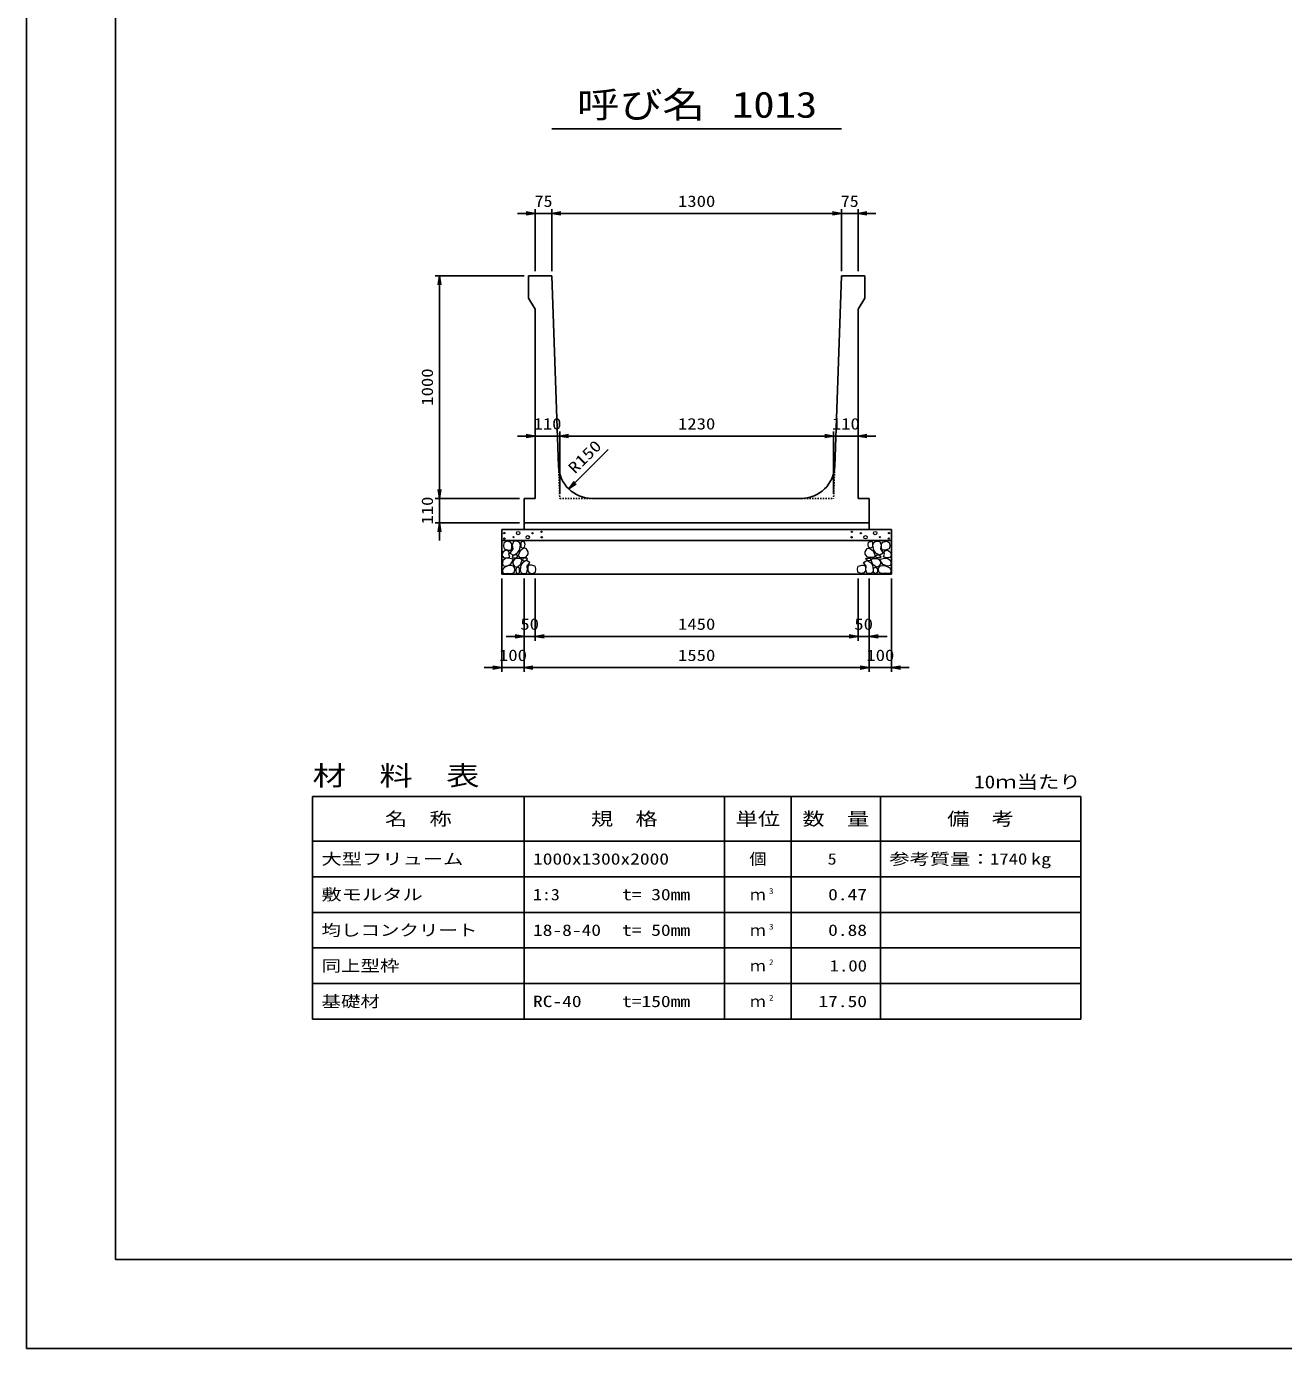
# Model space of a CAD drawing. Units: millimetres at full size. Extents: x 0 to 16820, y 0 to 11880.
# Drawn here: x 0 to 5646, y 0 to 5940 of the extents above; entities that cross this region are included whole.
import ezdxf
from ezdxf.enums import TextEntityAlignment as Align

# ---------------------------------------------------------------- set-up
doc = ezdxf.new("R2010")
doc.units = ezdxf.units.MM
doc.linetypes.add('DASHED_SPACED', pattern=[12, 6, -6])
for name, color, linetype, lineweight in [('0_2', 7, 'Continuous', 25), ('D-DCR-HCHn', 4, 'Continuous', 9), ('D-MTR-FRAM', 7, 'Continuous', 25), ('D-MTR-LINE', 7, 'Continuous', 25), ('D-STR-DIM', 7, 'Continuous', 25), ('D-STR-STRn', 1, 'Continuous', 25), ('D-TTL', 2, 'Continuous', 25), ('D-TTL-TXT', 7, 'Continuous', 25)]:
    doc.layers.add(name, color=color, linetype=linetype, lineweight=lineweight)
doc.layers.add('D-MTR', color=7, linetype='Continuous')
doc.layers.add('D-MTR-TXT', color=7, linetype='Continuous')
doc.styles.add('ＭＳ ゴシック', font='')
doc.styles.get('ＭＳ ゴシック').set_extended_font_data('MS Gothic')

# ---------------------------------------------------------------- blocks, each defined once
blk = doc.blocks.new('open_arrow')
at = {"color": 0, "linetype": 'Continuous', "lineweight": -2}
blk.add_lwpolyline([(7.5, 1.25), (0, 0), (7.5, -1.25)], dxfattribs=at)

msp = doc.modelspace()

# ---------------------------------------------------------------- linework, layer by layer
at = {"layer": '0_2'}
for p, q in [((2235, 3459.775), (2235, 3179.775)), ((2285, 3459.775), (2285, 3179.775)), ((2285, 3459.775), (2285, 3179.775)), ((3735, 3459.775), (3735, 3179.775)), ((2155, 3199.775), (2365, 3199.775)), ((2285, 3199.775), (3735, 3199.775))]:
    msp.add_line(p, q, dxfattribs=at)
at = {"layer": 'D-DCR-HCHn'}
for points in [[(2173.399, 3623.471), (2157.796, 3626.938), (2143.928, 3620.003), (2142.194, 3604.401), (2145.661, 3592.266), (2162.997, 3587.065), (2175.132, 3587.065), (2180.333, 3595.733), (2180.333, 3614.803)], [(2187.267, 3625.204), (2182.067, 3609.602), (2183.8, 3592.266), (2171.665, 3573.196), (2187.267, 3564.529), (2204.603, 3573.196), (2215.005, 3587.065), (2218.472, 3609.602), (2215.005, 3621.737), (2204.603, 3626.938)], [(2220.206, 3621.737), (2220.206, 3600.934), (2228.874, 3595.733), (2237.542, 3600.934), (2239.275, 3613.069), (2237.542, 3623.471), (2225.407, 3626.938)], [(3799.794, 3621.737), (3799.794, 3600.934), (3791.126, 3595.733), (3782.458, 3600.934), (3780.725, 3613.069), (3782.458, 3623.471), (3794.593, 3626.938)], [(3832.733, 3625.204), (3837.933, 3609.602), (3836.2, 3592.266), (3848.335, 3573.196), (3832.733, 3564.529), (3815.397, 3573.196), (3804.995, 3587.065), (3801.528, 3609.602), (3804.995, 3621.737), (3815.397, 3626.938)], [(3846.601, 3623.471), (3862.204, 3626.938), (3876.072, 3620.003), (3877.806, 3604.401), (3874.339, 3592.266), (3857.003, 3587.065), (3844.868, 3587.065), (3839.667, 3595.733), (3839.667, 3614.803)], [(2140.46, 3580.131), (2135.26, 3564.529), (2142.194, 3554.127), (2159.53, 3552.393), (2171.366, 3557.475), (2166.464, 3569.729), (2169.932, 3576.664), (2162.997, 3583.598), (2152.596, 3587.065)], [(2190.735, 3564.529), (2182.067, 3557.594), (2185.534, 3552.393), (2197.669, 3552.393), (2202.87, 3554.127), (2206.337, 3561.061), (2201.136, 3566.262)], [(2216.739, 3583.598), (2208.071, 3562.795), (2215.005, 3554.127), (2235.808, 3554.127), (2244.476, 3557.594), (2253.144, 3569.729), (2253.144, 3580.131), (2244.476, 3594), (2234.074, 3595.733)], [(3803.261, 3583.598), (3811.929, 3562.795), (3804.995, 3554.127), (3784.192, 3554.127), (3775.524, 3557.594), (3766.856, 3569.729), (3766.856, 3580.131), (3775.524, 3594), (3785.926, 3595.733)], [(3829.265, 3564.529), (3837.933, 3557.594), (3834.466, 3552.393), (3822.331, 3552.393), (3817.13, 3554.127), (3813.663, 3561.061), (3818.864, 3566.262)], [(3879.54, 3580.131), (3884.74, 3564.529), (3877.806, 3554.127), (3860.47, 3552.393), (3848.634, 3557.475), (3853.536, 3569.729), (3850.068, 3576.664), (3857.003, 3583.598), (3867.404, 3587.065)], [(2173.366, 3522.532), (2186.208, 3541.794), (2184.603, 3546.609), (2166.946, 3551.425), (2150.894, 3549.82), (2139.658, 3540.189), (2138.052, 3528.952), (2139.658, 3517.716), (2152.499, 3514.506)], [(2179.787, 3482.402), (2191.023, 3487.218), (2194.234, 3503.27), (2187.813, 3514.506), (2176.577, 3517.716), (2162.13, 3516.111), (2146.078, 3509.69), (2138.052, 3500.059), (2138.052, 3488.823), (2142.868, 3482.402), (2162.13, 3484.007)], [(2218.311, 3522.532), (2226.337, 3541.794), (2219.916, 3549.82), (2200.654, 3549.82), (2192.628, 3546.609), (2184.603, 3535.373), (2184.603, 3525.742), (2192.628, 3512.901), (2202.259, 3511.295)], [(2215.101, 3487.218), (2215.101, 3506.48), (2207.075, 3511.295), (2199.049, 3506.48), (2197.444, 3495.244), (2199.049, 3485.613), (2210.285, 3482.402)], [(2245.599, 3484.007), (2250.415, 3498.454), (2248.81, 3514.506), (2260.046, 3532.163), (2245.599, 3540.189), (2229.548, 3532.163), (2219.916, 3519.321), (2216.706, 3498.454), (2219.916, 3487.218), (2229.548, 3482.402)], [(2242.389, 3540.189), (2250.415, 3546.609), (2247.204, 3551.425), (2235.968, 3551.425), (2231.153, 3549.82), (2227.942, 3543.399), (2232.758, 3538.583)], [(2258.441, 3485.613), (2272.887, 3482.402), (2285.729, 3488.823), (2287.334, 3503.27), (2284.124, 3514.506), (2268.072, 3519.321), (2256.836, 3519.321), (2252.02, 3511.295), (2252.02, 3493.638)], [(3761.559, 3485.613), (3747.113, 3482.402), (3734.271, 3488.823), (3732.666, 3503.27), (3735.876, 3514.506), (3751.928, 3519.321), (3763.164, 3519.321), (3767.98, 3511.295), (3767.98, 3493.638)], [(3774.401, 3484.007), (3769.585, 3498.454), (3771.19, 3514.506), (3759.954, 3532.163), (3774.401, 3540.189), (3790.452, 3532.163), (3800.084, 3519.321), (3803.294, 3498.454), (3800.084, 3487.218), (3790.452, 3482.402)], [(3777.611, 3540.189), (3769.585, 3546.609), (3772.796, 3551.425), (3784.032, 3551.425), (3788.847, 3549.82), (3792.058, 3543.399), (3787.242, 3538.583)], [(3801.689, 3522.532), (3793.663, 3541.794), (3800.084, 3549.82), (3819.346, 3549.82), (3827.372, 3546.609), (3835.397, 3535.373), (3835.397, 3525.742), (3827.372, 3512.901), (3817.741, 3511.295)], [(3804.899, 3487.218), (3804.899, 3506.48), (3812.925, 3511.295), (3820.951, 3506.48), (3822.556, 3495.244), (3820.951, 3485.613), (3809.715, 3482.402)], [(3840.213, 3482.402), (3828.977, 3487.218), (3825.766, 3503.27), (3832.187, 3514.506), (3843.423, 3517.716), (3857.87, 3516.111), (3873.922, 3509.69), (3881.948, 3500.059), (3881.948, 3488.823), (3877.132, 3482.402), (3857.87, 3484.007)], [(3846.634, 3522.532), (3833.792, 3541.794), (3835.397, 3546.609), (3853.054, 3551.425), (3869.106, 3549.82), (3880.342, 3540.189), (3881.948, 3528.952), (3880.342, 3517.716), (3867.501, 3514.506)]]:
    msp.add_lwpolyline(points, close=True, dxfattribs=at)
for centre, radius in [((2145.727, 3663.73), 3), ((2146.869, 3638.685), 3), ((2187.292, 3645.527), 3), ((2208.336, 3663.73), 7.5), ((2251.664, 3644.736), 7.5), ((2272.708, 3662.939), 3), ((2313.131, 3669.781), 3), ((2314.273, 3644.736), 3), ((3705.727, 3644.736), 3), ((3706.869, 3669.781), 3), ((3747.292, 3662.939), 3), ((3768.336, 3644.736), 7.5), ((3811.664, 3663.73), 7.5), ((3832.708, 3645.527), 3), ((3873.131, 3638.685), 3), ((3874.273, 3663.73), 3)]:
    msp.add_circle(centre, radius, dxfattribs=at)
at = {"layer": 'D-MTR-FRAM'}
for p, q in [((1285, 2479.775), (4735, 2479.775)), ((1285, 2479.775), (1285, 1479.775)), ((4735, 2479.775), (4735, 1479.775)), ((1285, 1479.775), (4735, 1479.775))]:
    msp.add_line(p, q, dxfattribs=at)
at = {"layer": 'D-MTR-LINE'}
for p, q in [((2235, 2479.775), (2235, 1479.775)), ((3135, 2479.775), (3135, 1479.775)), ((3435, 2479.775), (3435, 1479.775)), ((3835, 2479.775), (3835, 1479.775)), ((1285, 2279.775), (4735, 2279.775)), ((1285, 2119.775), (4735, 2119.775)), ((1285, 1959.775), (4735, 1959.775)), ((1285, 1799.775), (4735, 1799.775)), ((1285, 1639.775), (4735, 1639.775))]:
    msp.add_line(p, q, dxfattribs=at)
at = {"layer": 'D-STR-DIM'}
for p, q in [((2285, 4839.775), (2285, 5119.775)), ((2360, 4839.775), (2360, 5119.775)), ((2360, 4839.775), (2360, 5119.775)), ((3660, 4839.775), (3660, 5119.775)), ((3660, 4839.775), (3660, 5119.775)), ((3735, 4839.775), (3735, 5119.775)), ((2205, 5099.775), (2440, 5099.775)), ((2360, 5099.775), (3660, 5099.775)), ((3580, 5099.775), (3815, 5099.775)), ((2235, 4819.775), (1835, 4819.775)), ((1855, 4819.775), (1855, 3819.775)), ((2205, 4099.775), (2475, 4099.775)), ((2395, 3839.775), (2395, 4119.775)), ((2395, 3839.775), (2395, 4119.775)), ((2395, 4099.775), (3625, 4099.775)), ((3545, 4099.775), (3815, 4099.775)), ((3625, 3839.775), (3625, 4119.775)), ((3625, 3839.775), (3625, 4119.775)), ((2435.647, 3861.87), (2612.424, 4038.647)), ((1855, 3899.775), (1855, 3629.775)), ((2215, 3819.775), (1835, 3819.775)), ((2215, 3819.775), (1835, 3819.775)), ((2215, 3709.775), (1835, 3709.775)), ((2135, 3459.775), (2135, 3039.775)), ((2235, 3459.775), (2235, 3039.775)), ((2235, 3459.775), (2235, 3039.775)), ((3735, 3459.775), (3735, 3179.775)), ((3785, 3459.775), (3785, 3039.775)), ((3785, 3459.775), (3785, 3039.775)), ((3785, 3459.775), (3785, 3179.775)), ((3885, 3459.775), (3885, 3039.775)), ((3655, 3199.775), (3865, 3199.775)), ((2315, 3059.775), (2055, 3059.775)), ((2235, 3059.775), (3785, 3059.775)), ((3965, 3059.775), (3705, 3059.775))]:
    msp.add_line(p, q, dxfattribs=at)
at = {"layer": 'D-STR-STRn'}
for p, q in [((2255, 4819.775), (2360, 4819.775)), ((2255, 4719.775), (2255, 4819.775)), ((2360, 4819.775), (2389.934, 3964.528)), ((3660, 4819.775), (3630.066, 3964.528)), ((3765, 4819.775), (3660, 4819.775)), ((3765, 4719.775), (3765, 4819.775)), ((2255, 4719.775), (2285, 4669.775)), ((3765, 4719.775), (3735, 4669.775)), ((2285, 3819.775), (2285, 4669.775)), ((3735, 3819.775), (3735, 4669.775)), ((2235, 3819.775), (2235, 3709.775)), ((2235, 3819.775), (2285, 3819.775)), ((2539.842, 3819.775), (3480.158, 3819.775)), ((3735, 3819.775), (3785, 3819.775)), ((3785, 3819.775), (3785, 3709.775)), ((2235, 3709.775), (3785, 3709.775)), ((2235, 3709.775), (2235, 3679.775)), ((3785, 3709.775), (3785, 3679.775)), ((2135, 3479.775), (2135, 3679.775)), ((2135, 3679.775), (3885, 3679.775)), ((2135, 3629.775), (3885, 3629.775)), ((3885, 3479.775), (3885, 3679.775)), ((2135, 3479.775), (3885, 3479.775))]:
    msp.add_line(p, q, dxfattribs=at)
at = {"layer": 'D-STR-STRn', "color": 2, "linetype": 'DASHED_SPACED'}
for p, q in [((2389.934, 3964.528), (2395, 3819.775)), ((3630.066, 3964.528), (3625, 3819.775)), ((2395, 3819.775), (2539.842, 3819.775)), ((3480.158, 3819.775), (3625, 3819.775))]:
    msp.add_line(p, q, dxfattribs=at)
at = {"layer": 'D-STR-STRn'}
for centre, start, end in [((2539.842, 3969.775), 182.00453, 270), ((3480.158, 3969.775), 270, 357.99547)]:
    msp.add_arc(centre, 150, start, end, dxfattribs=at)
at = {"layer": 'D-TTL'}
for points in [[(0, 0), (16820, 0), (16820, 11880), (0, 11880)], [(400, 400), (16420, 400), (16420, 11480), (400, 11480)]]:
    msp.add_lwpolyline(points, close=True, dxfattribs=at)
at = {"layer": 'D-TTL-TXT'}
msp.add_line((2360, 5479.775), (3660, 5479.775), dxfattribs=at)

# ---------------------------------------------------------------- block references
at = {"layer": '0_2', "xscale": 5.33, "yscale": 5.33, "rotation": 180}
for p in [(2235, 3199.775), (3735, 3199.775)]:
    msp.add_blockref('open_arrow', p, dxfattribs=at)
at = {"layer": '0_2', "xscale": 5.33, "yscale": 5.33}
msp.add_blockref('open_arrow', (2285, 3199.775), dxfattribs=at)
msp.add_blockref('open_arrow', (2285, 3199.775), dxfattribs=at)
at = {"layer": 'D-STR-DIM', "xscale": 5.33, "yscale": 5.33}
for p, rotation in [((2285, 5099.775), 180), ((3660, 5099.775), 180), ((3660, 5099.775), 180), ((1855, 4819.775), 270), ((2285, 4099.775), 180), ((3625, 4099.775), 180), ((3625, 4099.775), 180), ((2435.647, 3861.87), 45), ((1855, 3819.775), 90), ((1855, 3819.775), 90), ((1855, 3709.775), 270), ((3735, 3199.775), 180), ((2135, 3059.775), 180), ((3785, 3059.775), 180), ((3785, 3059.775), 180)]:
    msp.add_blockref('open_arrow', p, dxfattribs=dict(at, rotation=rotation))
for p in [(2360, 5099.775), (2360, 5099.775), (3735, 5099.775), (2395, 4099.775), (2395, 4099.775), (3735, 4099.775), (3785, 3199.775), (2235, 3059.775), (2235, 3059.775), (3885, 3059.775)]:
    msp.add_blockref('open_arrow', p, dxfattribs=at)

# ---------------------------------------------------------------- texts
at = {"layer": '0_2', "style": 'ＭＳ ゴシック', "width": 1.2}
for s, p in [('50', (2260, 3254.775)), ('1450', (3010, 3254.775))]:
    msp.add_text(s, height=51.32, dxfattribs=at).set_placement(p, align=Align.MIDDLE_CENTER)
at = {"layer": 'D-MTR', "style": 'ＭＳ ゴシック', "width": 1.25}
msp.add_text('材\u3000料\u3000表', height=87.98, dxfattribs=at).set_placement((1285, 2503.775), align=Align.BOTTOM_LEFT)
at = {"layer": 'D-MTR', "style": 'ＭＳ ゴシック', "width": 1.2}
msp.add_text('10ｍ当たり', height=58.65, dxfattribs=at).set_placement((4735, 2499.108), align=Align.BOTTOM_RIGHT)
at = {"layer": 'D-MTR-TXT', "style": 'ＭＳ ゴシック'}
for s, height, width, p in [('名\u3000称', 58.65, 1.25, (1760, 2379.775)), ('規\u3000格', 58.65, 1.25, (2685, 2379.775)), ('単位', 58.65, 1.25, (3285, 2379.775)), ('数\u3000量', 58.65, 1.25, (3635, 2379.775)), ('備\u3000考', 58.65, 1.25, (4285, 2379.775)), ('個', 51.32, 1.1, (3285, 2199.775))]:
    msp.add_text(s, height=height, dxfattribs=dict(at, width=width)).set_placement(p, align=Align.MIDDLE_CENTER)
for s, width, p in [('大型フリューム', 1.3, (1325, 2199.775)), ('1000x1300x2000', 1.25, (2275, 2199.775)), ('参考質量：    kg', 1.3, (3875, 2199.775)), ('敷モルタル', 1.3, (1325, 2039.775)), ('1:3', 1.15, (2275, 2039.775)), ('t= 30mm', 1.25, (2675, 2039.775)), ('均しコンクリート', 1.25, (1325, 1879.775)), ('18-8-40', 1.25, (2275, 1879.775)), ('t= 50mm', 1.25, (2675, 1879.775)), ('同上型枠', 1.25, (1325, 1719.775)), ('基礎材', 1.25, (1325, 1559.775)), ('RC-40', 1.25, (2275, 1559.775)), ('t=150mm', 1.25, (2675, 1559.775))]:
    msp.add_text(s, height=51.32, dxfattribs=dict(at, width=width)).set_placement(p, align=Align.MIDDLE_LEFT)
for s, width, p in [('5', 1.15, (3638.553, 2199.775)), ('1740', 1.2, (4495, 2199.775)), ('0.47', 1.25, (3775, 2039.775)), ('0.88', 1.25, (3775, 1879.775)), ('1.00', 1.2, (3775, 1719.775)), ('17.50', 1.25, (3775, 1559.775))]:
    msp.add_text(s, height=51.32, dxfattribs=dict(at, width=width)).set_placement(p, align=Align.MIDDLE_RIGHT)
for p in [(3285, 2039.775), (3285, 1879.775), (3285, 1719.775), (3285, 1559.775)]:
    msp.add_text('ｍ', height=51.32, dxfattribs=at).set_placement(p, align=Align.MIDDLE_CENTER)
at = {"layer": 'D-MTR-TXT', "style": 'ＭＳ ゴシック', "width": 1.15}
for s, p in [('3', (3335, 2035.108)), ('3', (3335, 1875.108)), ('2', (3335, 1715.108)), ('2', (3335, 1555.108))]:
    msp.add_text(s, height=25.66, dxfattribs=at).set_placement(p, align=Align.BOTTOM_LEFT)
at = {"layer": 'D-STR-DIM', "style": 'ＭＳ ゴシック'}
for s, width, p in [('75', 1.15, (2322.5, 5154.775)), ('1300', 1.2, (3010, 5154.775)), ('75', 1.15, (3697.5, 5154.775)), ('110', 1.2, (2340, 4154.775)), ('1230', 1.2, (3010, 4154.775)), ('110', 1.2, (3680, 4154.775)), ('50', 1.2, (3760, 3254.775)), ('100', 1.2, (2185, 3114.775)), ('1550', 1.2, (3010, 3114.775)), ('100', 1.2, (3835, 3114.775))]:
    msp.add_text(s, height=51.32, dxfattribs=dict(at, width=width)).set_placement(p, align=Align.MIDDLE_CENTER)
at = {"layer": 'D-STR-DIM', "style": 'ＭＳ ゴシック', "width": 1.2}
for s, p in [('1000', (1800, 4319.775)), ('110', (1800, 3764.775))]:
    msp.add_text(s, height=51.32, rotation=90, dxfattribs=at).set_placement(p, align=Align.MIDDLE_CENTER)
at = {"layer": 'D-STR-DIM', "style": 'ＭＳ ゴシック', "width": 1.25}
msp.add_text('R150', height=51.32, rotation=45, dxfattribs=at).set_placement((2474.587, 3915.895), align=Align.BOTTOM_LEFT)
at = {"layer": 'D-TTL-TXT', "style": 'ＭＳ ゴシック', "width": 1.2}
for s, p in [('呼び名', (2760, 5494.775)), ('1013', (3360, 5494.775))]:
    msp.add_text(s, height=117.3, dxfattribs=at).set_placement(p, align=Align.BOTTOM_CENTER)

doc.saveas('drawing.dxf')
